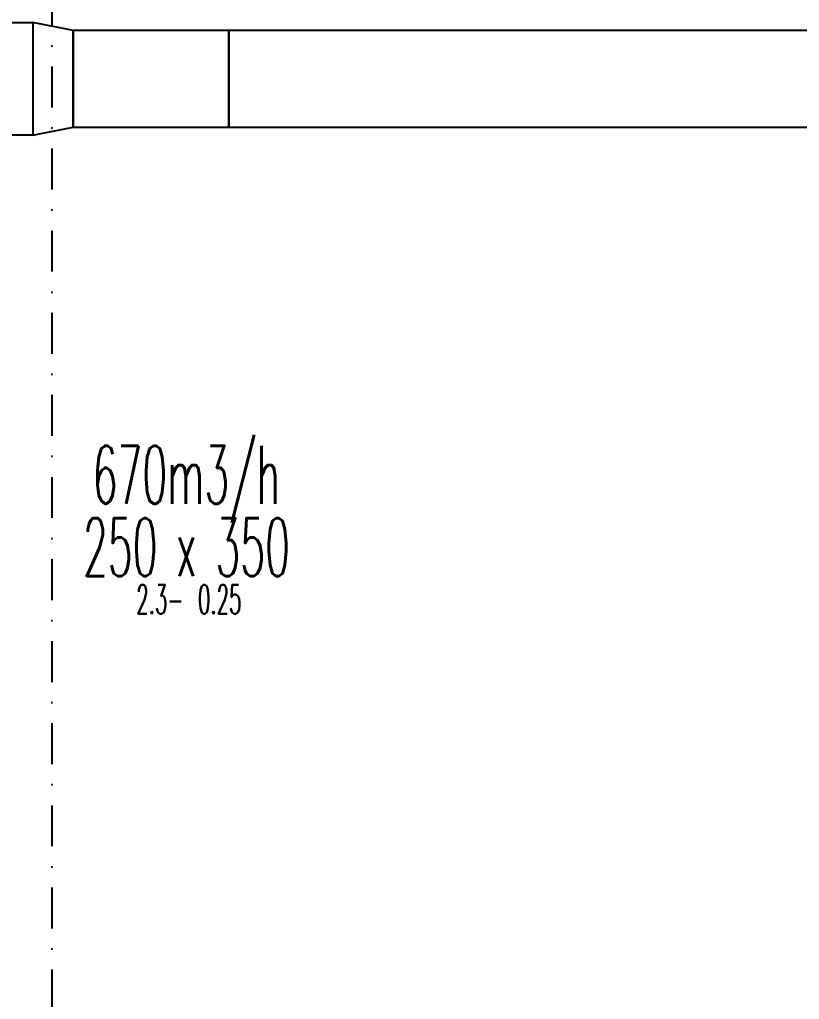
# Model space of a CAD drawing. Header units: inches. Extents: x -772 to 6765, y -813 to 4093.
# Drawn here: x 5090 to 5332.2, y 897.2 to 1201.6 of the extents above; entities that cross this region are included whole.
import ezdxf
from ezdxf.enums import TextEntityAlignment as Align

# ---------------------------------------------------------------- set-up
doc = ezdxf.new("R2010")
doc.units = ezdxf.units.IN
doc.header["$MEASUREMENT"] = 0
doc.linetypes.add('DASHDOT', pattern=[25.4, 12.7, -6.35, 0, -6.35])
doc.layers.add('H_STR_Aks', color=250, linetype='DASHDOT')
doc.layers.add('MTY-UFLEME-KANALI', color=20, linetype='Continuous')
doc.layers.add('HIZ-PA', color=253, linetype='Continuous', lineweight=0, transparency=0.5)
doc.layers.add('MTY-UFLEME-KANALI-CAP', color=21, linetype='Continuous', lineweight=0)
doc.styles.add('CAP', font='simplxtw.shx', dxfattribs={"width": 0.65})

# ---------------------------------------------------------------- blocks, each defined once
blk = doc.blocks.new('*U230')
at = {"layer": 'HIZ-PA', "color": 3, "style": 'CAP', "width": 0.5}
blk.add_attdef('HIZ', text='', height=0.5, dxfattribs=at).set_placement((-0.049, -1.954), align=Align.BOTTOM_RIGHT)
blk.add_attdef('PA', text='', height=0.5, dxfattribs=at).set_placement((0.201, -1.954), align=Align.BOTTOM_LEFT)
at = {"layer": 'MTY-UFLEME-KANALI-CAP', "color": 7, "style": 'CAP', "width": 0.5}
for tag, p in [('DEBI', (0.001, -0.204)), ('X', (0.001, -1.454))]:
    blk.add_attdef(tag, text='', height=1, dxfattribs=at).set_placement(p, align=Align.BOTTOM_CENTER)
blk.add_attdef('A', text='', height=1, dxfattribs=at).set_placement((-0.499, -1.454), align=Align.BOTTOM_RIGHT)
blk.add_attdef('B', text='', height=1, dxfattribs=at).set_placement((0.501, -1.454), align=Align.BOTTOM_LEFT)
blk = doc.blocks.new('mekanik')
at = {"layer": 'MTY-UFLEME-KANALI'}
for points in [[(24263.34, 8040.68), (24364.19, 8040.68), (24364.19, 8005.68), (24263.34, 8005.68)], [(24364.19, 8040.68), (24364.19, 8005.68), (24376.69, 8008.18), (24376.69, 8038.18)], [(24425, 8008.18), (24425, 8038.18), (24376.69, 8038.18), (24376.69, 8008.18)], [(25139.01, 8008.18), (25139.01, 8038.18), (24425, 8038.18), (24425, 8008.18)]]:
    blk.add_lwpolyline(points, close=True, dxfattribs=at)
at = {"layer": 'MTY-UFLEME-KANALI-CAP', "xscale": 18, "yscale": 18, "zscale": 18}
blk.add_blockref('*U230', (24411.83, 7889.49), dxfattribs=at).add_auto_attribs({'DEBI': '670m3/h', 'X': 'x', 'A': '250', 'B': '350', 'PA': '0.25', 'HIZ': '2.3-'})

msp = doc.modelspace()

# ---------------------------------------------------------------- linework, layer by layer
at = {"layer": 'H_STR_Aks'}
msp.add_line((5100, 4043), (5100, -712.77), dxfattribs=at)

# ---------------------------------------------------------------- block references
msp.add_blockref('mekanik', (-19270, -6840))

doc.saveas('drawing.dxf')
